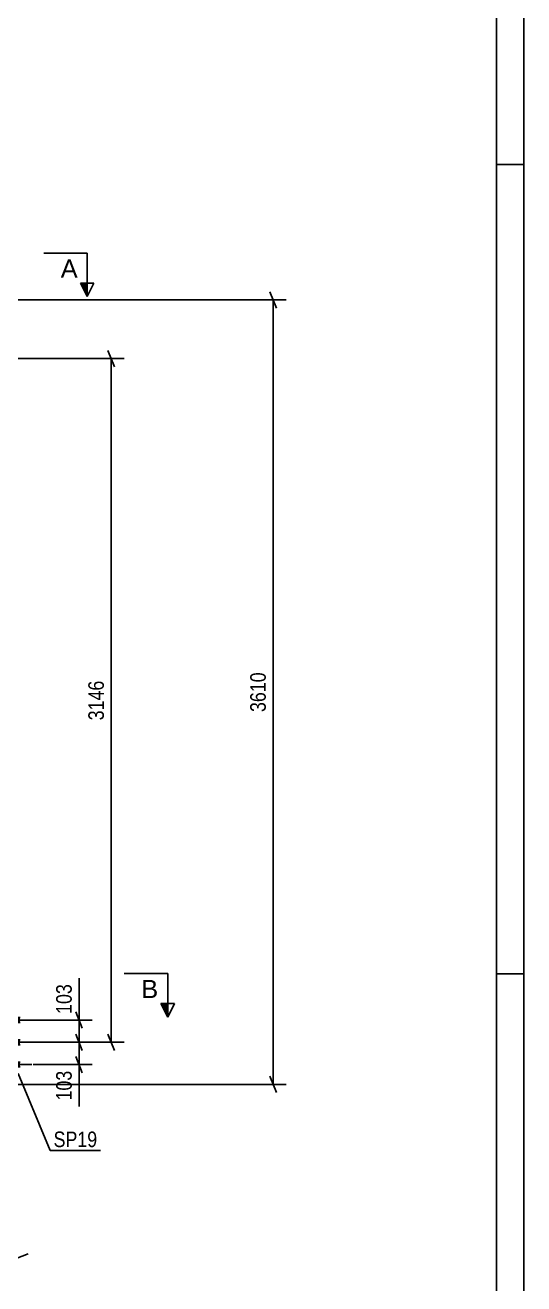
# Model space of a CAD drawing. Header units: millimetres. Extents: x -86 to 755, y -411 to 183.
# Drawn here: x 663.2 to 754.9, y -170.3 to 61.4 of the extents above; entities that cross this region are included whole.
import ezdxf

# ---------------------------------------------------------------- set-up
doc = ezdxf.new("R2010")
doc.units = ezdxf.units.MM
doc.styles.add('Arial', font='arial.ttf', dxfattribs={"height": 0.2})
doc.styles.add('Arial Narrow', font='ARIALN.TTF', dxfattribs={"height": 0.2})

# ---------------------------------------------------------------- blocks, each defined once
blk = doc.blocks.new('Unknown-814409269-1133')
at = {"color": 5, "linetype": 'Continuous'}
for p, q in [((754.89, -411.26), (754.89, 182.74)), ((749.89, -406.26), (749.89, 177.74)), ((754.89, 35.74), (749.89, 35.74)), ((754.89, -113.26), (749.89, -113.26))]:
    blk.add_line(p, q, dxfattribs=at)
blk = doc.blocks.new('Bolt-814409269-3780 - 3545')
at = {"linetype": 'Continuous'}
for points in [[(662.23, -122.2), (662.23, -121.32), (661.59, -121.32), (661.59, -122.2)], [(662.23, -122.2), (662.23, -121.32), (661.59, -121.32), (661.59, -122.2)], [(662.23, -122.2), (662.23, -121.32), (661.59, -121.32), (661.59, -122.2)], [(662.23, -126.3), (662.23, -125.42), (661.59, -125.42), (661.59, -126.3)], [(662.23, -126.3), (662.23, -125.42), (661.59, -125.42), (661.59, -126.3)], [(662.23, -130.4), (662.23, -129.52), (661.59, -129.52), (661.59, -130.4)], [(662.23, -130.4), (662.23, -129.52), (661.59, -129.52), (661.59, -130.4)], [(662.23, -130.4), (662.23, -129.52), (661.59, -129.52), (661.59, -130.4)]]:
    blk.add_hatch(color=1, dxfattribs=at).paths.add_polyline_path(points)
at = {"color": 1, "linetype": 'Continuous'}
for p, q in [((661.07, -121.76), (664.39, -121.76)), ((661.07, -121.76), (664.39, -121.76)), ((661.07, -121.76), (664.39, -121.76)), ((661.59, -121.32), (662.23, -121.32)), ((661.59, -121.32), (662.23, -121.32)), ((661.59, -121.32), (662.23, -121.32)), ((661.59, -122.2), (662.23, -122.2)), ((661.59, -122.2), (662.23, -122.2)), ((661.59, -122.2), (662.23, -122.2)), ((661.07, -125.86), (664.39, -125.86)), ((661.07, -125.86), (664.39, -125.86)), ((661.59, -125.42), (662.23, -125.42)), ((661.59, -125.42), (662.23, -125.42)), ((661.59, -126.3), (662.23, -126.3)), ((661.59, -126.3), (662.23, -126.3)), ((661.59, -129.52), (662.23, -129.52)), ((661.59, -129.52), (662.23, -129.52)), ((661.59, -129.52), (662.23, -129.52)), ((661.07, -129.96), (664.39, -129.96)), ((661.07, -129.96), (664.39, -129.96)), ((661.07, -129.96), (664.39, -129.96)), ((661.59, -130.4), (662.23, -130.4)), ((661.59, -130.4), (662.23, -130.4)), ((661.59, -130.4), (662.23, -130.4))]:
    blk.add_line(p, q, dxfattribs=at)
blk = doc.blocks.new('StraightDimension-814409269-4499 - 3545')
at = {"color": 7, "linetype": 'Continuous'}
for p, q in [((672.47, -124.36), (673.67, -127.36)), ((663.23, -125.86), (675.47, -125.86)), ((673.07, -129.96), (673.07, -125.86)), ((673.67, -131.46), (672.47, -128.46)), ((664.63, -129.96), (675.47, -129.96))]:
    blk.add_line(p, q, dxfattribs=at)
at = {"color": 0}
blk.add_wipeout([(672.32, -130.48), (668.12, -130.48), (668.12, -137.17), (672.32, -137.17)], dxfattribs=at)
at = {"color": 7, "linetype": 'Continuous'}
blk.add_line((673.07, -129.96), (673.07, -137.69), dxfattribs=at)
blk.add_line((673.07, -129.96), (673.07, -137.69), dxfattribs=at)
at = {"color": 3, "style": 'Arial Narrow'}
blk.add_text('103', height=2.863, rotation=90.0002, dxfattribs=at).set_placement((671.72, -136.57))
blk = doc.blocks.new('StraightDimension-814409269-5181 - 3545')
at = {"color": 7, "linetype": 'Continuous'}
for p, q in [((641.61, 0), (681.39, 0)), ((679.59, -1.5), (678.39, 1.5)), ((678.99, -125.86), (678.99, 0)), ((678.39, -124.36), (679.59, -127.36)), ((663.23, -125.86), (681.39, -125.86))]:
    blk.add_line(p, q, dxfattribs=at)
at = {"color": 0}
blk.add_wipeout([(678.24, -58.67), (674.04, -58.67), (674.04, -67.19), (678.24, -67.19)], dxfattribs=at)
at = {"color": 3, "style": 'Arial Narrow'}
blk.add_text('3146', height=2.863, rotation=90.0002, dxfattribs=at).set_placement((677.64, -66.59))
blk = doc.blocks.new('StraightDimension-814409269-4507 - 3545')
at = {"color": 7, "linetype": 'Continuous'}
for p, q in [((672.47, -120.26), (673.67, -123.26)), ((663.23, -121.76), (675.47, -121.76)), ((673.07, -125.86), (673.07, -121.76)), ((673.67, -127.36), (672.47, -124.36)), ((663.23, -125.86), (675.47, -125.86))]:
    blk.add_line(p, q, dxfattribs=at)
at = {"color": 0}
blk.add_wipeout([(672.32, -114.55), (668.12, -114.55), (668.12, -121.23), (672.32, -121.23)], dxfattribs=at)
at = {"color": 7, "linetype": 'Continuous'}
blk.add_line((673.07, -121.76), (673.07, -114.03), dxfattribs=at)
blk.add_line((673.07, -121.76), (673.07, -114.03), dxfattribs=at)
at = {"color": 3, "style": 'Arial Narrow'}
blk.add_text('103', height=2.863, rotation=90.0002, dxfattribs=at).set_placement((671.72, -120.63))
blk = doc.blocks.new('StraightDimension-814409269-4841 - 3545')
at = {"color": 7, "linetype": 'Continuous'}
blk.add_line((660.73, -165.97), (663.73, -164.77), dxfattribs=at)
blk = doc.blocks.new('StraightDimension-814409269-14695 - 3545')
at = {"color": 7, "linetype": 'Continuous'}
for p, q in [((709.37, 9.3), (708.17, 12.3)), ((638.33, 10.8), (711.17, 10.8)), ((708.77, -133.6), (708.77, 10.8)), ((552.17, -133.6), (711.17, -133.6)), ((708.17, -132.1), (709.37, -135.1))]:
    blk.add_line(p, q, dxfattribs=at)
at = {"color": 0}
blk.add_wipeout([(708.02, -57.15), (703.82, -57.15), (703.82, -65.66), (708.02, -65.66)], dxfattribs=at)
at = {"color": 3, "style": 'Arial Narrow'}
blk.add_text('3610', height=2.863, rotation=90.0002, dxfattribs=at).set_placement((707.42, -65.06))
blk = doc.blocks.new('Mark-814409269-3851 - 3545')
at = {"color": 0}
blk.add_wipeout([(676.42, -145.15), (676.42, -142.15), (668.38, -142.15), (668.38, -145.15)], dxfattribs=at)
blk.add_wipeout([(676.42, -145.15), (676.42, -142.15), (668.38, -142.15), (668.38, -145.15)], dxfattribs=at)
at = {"color": 30, "linetype": 'Continuous'}
for p, q in [((661.84, -131.61), (667.78, -145.75)), ((667.78, -145.75), (677.02, -145.75))]:
    blk.add_line(p, q, dxfattribs=at)
at = {"color": 3, "style": 'Arial Narrow'}
blk.add_text('SP19', height=2.863, dxfattribs=at).set_placement((668.38, -145.15))
blk = doc.blocks.new('SectionMark-814409269-5324 - 3545')
at = {"color": 6, "linetype": 'Continuous'}
for p in [(674.56, 19.4), (675.81, 13.9)]:
    blk.add_line(p, (674.56, 11.4), dxfattribs=at)
at = {"color": 0, "linetype": 'Continuous'}
blk.add_wipeout([(672.81, 14.9), (672.81, 18.4), (669.7, 18.4), (669.7, 14.9)], dxfattribs=at)
at = {"linetype": 'Continuous'}
blk.add_hatch(color=6, dxfattribs=at).paths.add_polyline_path([(673.31, 13.9), (674.56, 13.9), (674.56, 11.4)])
at = {"color": 6, "linetype": 'Continuous'}
for p, q in [((674.56, 19.4), (666.56, 19.4)), ((673.31, 13.9), (675.81, 13.9)), ((674.56, 11.4), (673.31, 13.9))]:
    blk.add_line(p, q, dxfattribs=at)
at = {"color": 3, "linetype": 'Continuous', "style": 'Arial'}
blk.add_text('A', height=3.34, dxfattribs=at).set_placement((669.7, 14.9))
blk = doc.blocks.new('SectionMark-814409269-5326 - 3545')
at = {"color": 6, "linetype": 'Continuous'}
for p in [(689.38, -113.22), (690.63, -118.72)]:
    blk.add_line(p, (689.38, -121.22), dxfattribs=at)
at = {"color": 0, "linetype": 'Continuous'}
blk.add_wipeout([(687.63, -117.72), (687.63, -114.22), (684.52, -114.22), (684.52, -117.72)], dxfattribs=at)
at = {"linetype": 'Continuous'}
blk.add_hatch(color=6, dxfattribs=at).paths.add_polyline_path([(688.13, -118.72), (689.38, -118.72), (689.38, -121.22)])
at = {"color": 6, "linetype": 'Continuous'}
for p, q in [((689.38, -113.22), (681.38, -113.22)), ((688.13, -118.72), (690.63, -118.72)), ((689.38, -121.22), (688.13, -118.72))]:
    blk.add_line(p, q, dxfattribs=at)
at = {"color": 3, "linetype": 'Continuous', "style": 'Arial'}
blk.add_text('B', height=3.34, dxfattribs=at).set_placement((684.52, -117.72))

msp = doc.modelspace()

# ---------------------------------------------------------------- block references
for name in ['Unknown-814409269-1133', 'Bolt-814409269-3780 - 3545']:
    msp.add_blockref(name, (0, 0))

# ---------------------------------------------------------------- next in the draw order: block references
msp.add_blockref('StraightDimension-814409269-4499 - 3545', (0, 0))

# ---------------------------------------------------------------- next in the draw order: block references
msp.add_blockref('StraightDimension-814409269-5181 - 3545', (0, 0))

# ---------------------------------------------------------------- next in the draw order: block references
msp.add_blockref('StraightDimension-814409269-4507 - 3545', (0, 0))

# ---------------------------------------------------------------- next in the draw order: block references
msp.add_blockref('StraightDimension-814409269-4841 - 3545', (0, 0))

# ---------------------------------------------------------------- next in the draw order: block references
msp.add_blockref('StraightDimension-814409269-14695 - 3545', (0, 0))

# ---------------------------------------------------------------- next in the draw order: block references
for name in ['SectionMark-814409269-5324 - 3545', 'SectionMark-814409269-5326 - 3545', 'Mark-814409269-3851 - 3545']:
    msp.add_blockref(name, (0, 0))

doc.saveas('drawing.dxf')
